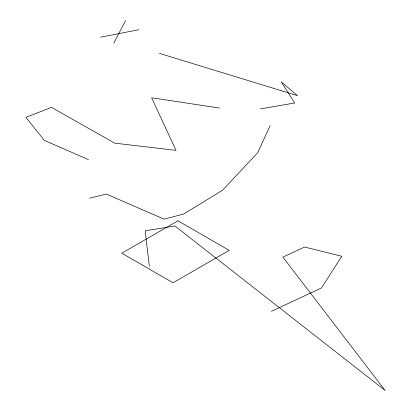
<?xml version="1.0" encoding="UTF-8"?>
<svg xmlns="http://www.w3.org/2000/svg" width="411" height="411" viewBox="0 0 411 411"><rect width="100%" height="100%" fill="white"/><g stroke="black" fill="none" stroke-linecap="round" stroke-linejoin="round"><path stroke-width="0.62" d="M270.155 125.602L257.646 152.774L222.495 190.267L183.774 213.997L164.112 219.161L106.326 194.049L89.644 198.179M113.79 43.14L125.581 20.55M271.46 311.312L321.505 287.921L341.762 256.279L304.566 247.026L282.891 257.122L385.102 390.45L174.952 226.009L145.165 230.823L149.337 266.251M100.5 37.196L138.872 29.736M260.512 108.884L294.682 102.986L281.294 81.835L297.497 95.665L159.417 53.363M219.515 108.062L151.587 97.746L176.026 150.369L114.664 143.146L51.514 107.374L25.898 117.351L44.367 140.392L88.452 159.653M177.968 220.789L121.815 253.212L173.046 282.789L229.204 250.371L177.968 220.789"/></g></svg>
